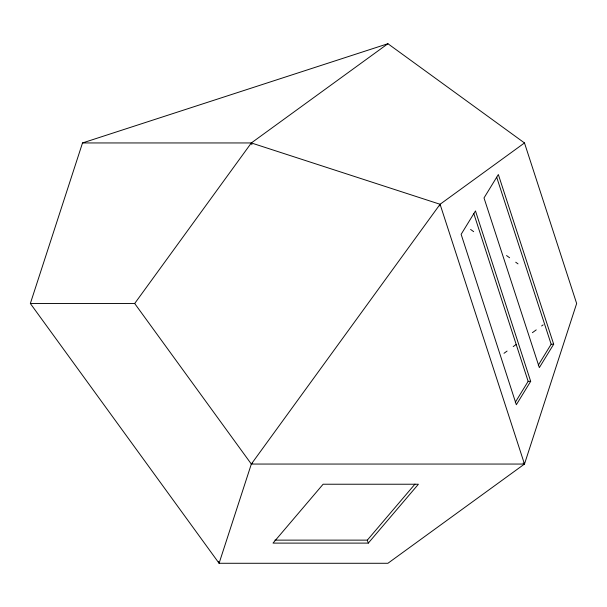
<?xml version="1.0" encoding="UTF-8"?>
<svg xmlns="http://www.w3.org/2000/svg" width="607" height="607" viewBox="0 0 607 607"><rect width="100%" height="100%" fill="white"/><g stroke="black" fill="none" stroke-linecap="round" stroke-linejoin="round"><path stroke-width="0.91" d="M30.35 303.5L82.514 142.949L387.911 43.719L524.486 142.949L576.65 303.5L524.486 464.052L387.911 563.281L219.089 563.281L30.35 303.5L134.686 303.5L251.336 142.949L387.911 43.719M524.486 142.949L440.075 204.271L251.336 464.052L219.089 563.281L218.505 561.475M439.551 205.879L440.075 204.271L251.336 142.949L82.514 142.949M515.282 402.312L528.143 381.34L473.824 213.641M538.288 365.194L551.148 344.23L496.693 177.236M530.677 381.34L516.337 404.732L461.138 234.317L475.486 210.933L530.677 381.34L528.143 381.34M553.683 344.23L539.342 367.614L484.007 197.928L498.347 174.543L553.683 344.23L551.148 344.23M274.888 540.131L367.326 540.131L414.976 484.12M368.297 543.106L418.39 484.227L323.114 484.227L273.021 543.106L368.297 543.106L367.326 540.131M134.686 303.5L251.336 464.052L252.702 463.058M504.007 353.297L507.073 351.066M513.211 346.605L516.284 344.381M532.4 332.674L536.231 329.882M541.603 325.982L543.136 324.866M251.336 464.052L524.486 464.052L440.075 204.271M470.607 229.438L473.665 231.662M506.542 255.547L509.607 257.77M515.722 262.216L518.014 263.878M523.113 463.058L524.486 464.052M251.336 142.949L251.905 144.709"/></g></svg>
